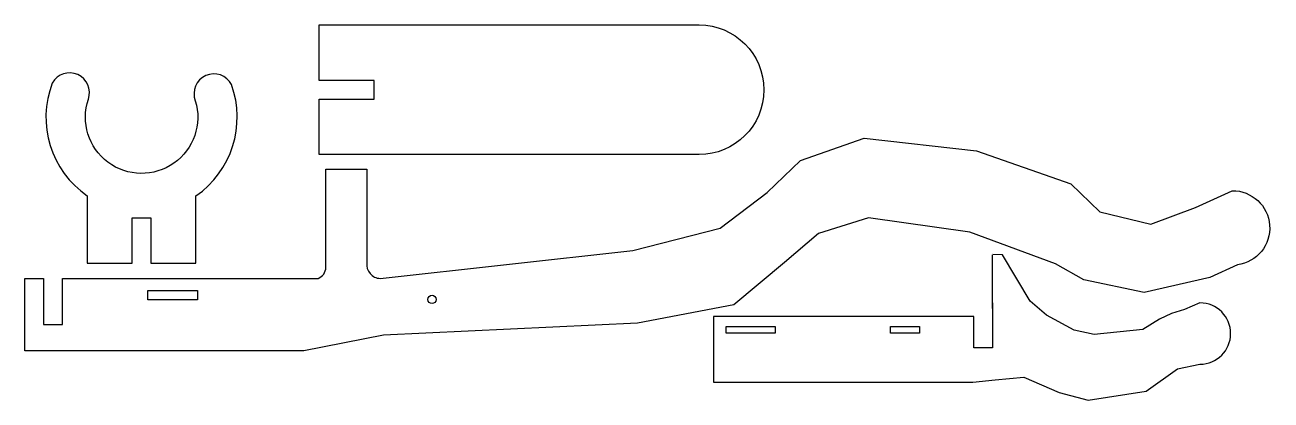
# Model space of a CAD drawing. Extents: x 30 to 1250, y 231 to 598.
import ezdxf

# ---------------------------------------------------------------- set-up
doc = ezdxf.new("R2010")
doc.units = 0

# ---------------------------------------------------------------- blocks, each defined once
blk = doc.blocks.new('SKETCH001')
at = {"color": 7}
for points in [[(317.9, 598.2), (689.9, 598.2, -1), (689.9, 471.2), (317.9, 471.2), (317.9, 525.5), (371.9, 525.5), (371.9, 543.9), (317.9, 543.9)], [(92.1, 525.4, 0.915216), (56.8, 541.3, 0.345922), (91, 430.8), (91, 365.1), (135, 365.1), (135, 409.4), (153.4, 409.4), (153.4, 365.1), (197.4, 365.1), (197.4, 430.8, 0.340852), (232.2, 539.7, 0.947247), (196.8, 523.9, -1.371427)], [(30, 350), (48.3, 350), (48.3, 304.9), (66.7, 304.9), (66.7, 350), (317.1, 350, 0.29291), (324.6, 360.9), (324.6, 457), (364.6, 457), (364.6, 365.2, 0.426758), (377.7, 350), (625.1, 377.4), (710.6, 399.1), (756.7, 434.3), (789.2, 465.5), (851.6, 487.2), (961.4, 475), (1053.7, 442.5), (1082.2, 415.3), (1132.3, 403.1), (1175.9, 419.5), (1211.8, 435.9, -0.941808), (1216.9, 363.4), (1189.9, 351.1), (1125.8, 336.3), (1066.7, 348.6), (1038.8, 364.2), (955, 395.4), (855.7, 409.4), (806.8, 393.9), (773.7, 365.7), (724, 324.3), (629.6, 306.1), (381.1, 294.4), (302.9, 279.2), (30, 279.2)]]:
    blk.add_lwpolyline(points, format="xyb", close=True, dxfattribs=at)
blk.add_lwpolyline([(977.3, 326.1), (977.3, 282), (958.9, 282), (958.9, 312.9), (704, 312.9), (704, 248.6), (957.9, 248.6), (979.7, 250.9), (1007.7, 253.5), (1042.4, 238.4), (1070.8, 231), (1127.6, 239.8), (1158.4, 261.7), (1180.3, 266.1, 1), (1180.3, 326.1), (1165.2, 319.7), (1152.3, 315.6), (1140.8, 310.1), (1124.4, 299.9), (1076.8, 295.2), (1057.1, 299.3), (1029.9, 314.2), (1014, 327.7), (987, 373.2), (977.5, 373.6)], format="xyb", dxfattribs=at)
blk.add_lwpolyline([(977.1, 320.5), (977.1, 373.2)], dxfattribs=at)
for points in [[(150.4, 338.2), (199.1, 338.2), (199.1, 329.1), (150.4, 329.1)], [(716.6, 303), (764.4, 303), (764.4, 296.3), (716.6, 296.3)], [(877.3, 303), (905.6, 303), (905.6, 296.3), (877.3, 296.3)]]:
    blk.add_lwpolyline(points, close=True, dxfattribs=at)
blk.add_circle((428.5, 329.5), 4.1, dxfattribs=at)

msp = doc.modelspace()

# ---------------------------------------------------------------- block references
msp.add_blockref('SKETCH001', (0, 0))

doc.saveas('drawing.dxf')
